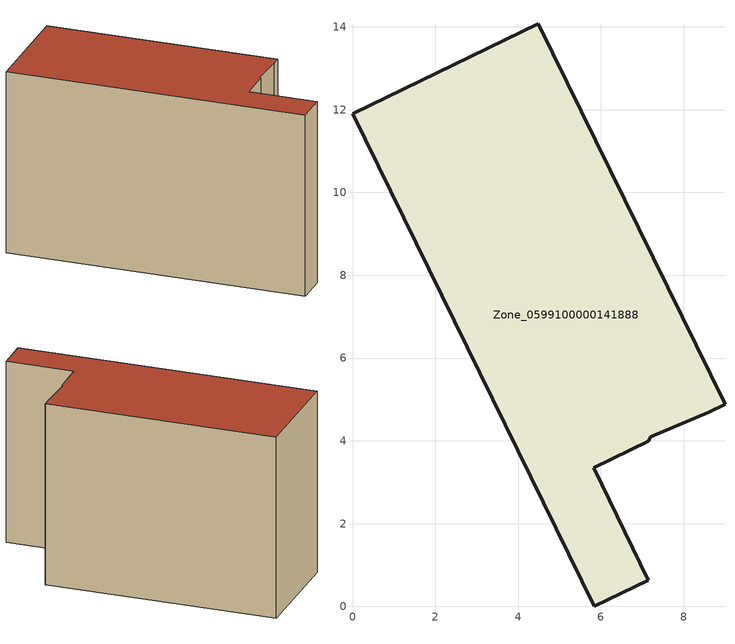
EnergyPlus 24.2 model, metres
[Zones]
Zone_0599100000141888
 floor ground (C_G): 8.6,4.7 7.21,4.1 7.14,3.98 5.83,3.35 7.15,0.64 5.84,0 0,11.9 4.49,14.08 9,4.89 z0
 wall outside (C_F): 5.84,0 7.15,0.64 5.83,3.35 7.14,3.98 7.21,4.1 8.6,4.7 9,4.89 4.49,14.08 0,11.9 5.84,0 z0:8.26
 roof outside (C_R): 7.21,4.1 8.6,4.7 9,4.89 4.49,14.08 0,11.9 5.84,0 7.15,0.64 5.83,3.35 7.14,3.98 z8.26
[BUILDING]
Pand.0599100000141888: North Axis=0; Terrain=City; Loads Convergence Tolerance Value=0.04; Temperature Convergence Tolerance Value=0.4; Solar Distribution=FullExterior; Maximum Number of Warmup Days=25; Minimum Number of Warmup Days=1
[Site:Location]
Rotterdam.The.Hague.AP_ZH_NLD Design_Conditions: Latitude=51.96; Longitude=4.45; Time Zone=1; Elevation=-4.5
[SITE:GROUNDTEMPERATURE:BUILDINGSURFACE]
18, 18, 18, 18, 18, 18, 18, 18, 18, 18, 18, 18
[MATERIAL] Thermal Absorptance=0.9; Solar Absorptance=0.7; Visible Absorptance=0.7
Name | Roughness | Thickness | Conductivity | Density | Specific Heat
G.TI.1946-1964 | MediumSmooth | 0.15 | 1 | 540 | 1210
F.TI.1946-1964 | Rough | 0.3 | 0.857143 | 1920 | 840
R.TI.1946-1964 | MediumRough | 0.2 | 0.277778 | 1500 | 1000
[CONSTRUCTION]
C_G: G.TI.1946-1964
C_F: F.TI.1946-1964
C_R: R.TI.1946-1964
[ZONE]
Zone_0599100000141888: Type=1; Multiplier=1; Ceiling Height=Autocalculate; Volume=Autocalculate; Floor Area=autocalculate; Part of Total Floor Area=Yes
[ZONEINFILTRATION:DESIGNFLOWRATE]
Infil_Zone_0599100000141888: Zone or ZoneList or Space or SpaceList=Zone_0599100000141888; Schedule=AlwaysOn; Design Flow Rate Calculation Method=Flow/Area; Flow Rate per Floor Area=0.003; Constant Term Coefficient=1; Temperature Term Coefficient=0; Velocity Term Coefficient=0; Velocity Squared Term Coefficient=0
[HVACTEMPLATE:ZONE:IDEALLOADSAIRSYSTEM]
Zone_0599100000141888: Maximum Heating Supply Air Temperature=50; Minimum Cooling Supply Air Temperature=13; Maximum Heating Supply Air Humidity Ratio=0.0156; Minimum Cooling Supply Air Humidity Ratio=0.0077; Heating Limit=NoLimit; Cooling Limit=NoLimit; Dehumidification Control Type=ConstantSensibleHeatRatio; Cooling Sensible Heat Ratio=0.7; Dehumidification Setpoint=60; Humidification Control Type=None; Humidification Setpoint=30; Outdoor Air Method=None; Outdoor Air Flow Rate per Person=0.00944; Outdoor Air Flow Rate per Zone Floor Area=0; Outdoor Air Flow Rate per Zone=0; Demand Controlled Ventilation Type=None; Outdoor Air Economizer Type=NoEconomizer; Heat Recovery Type=None; Sensible Heat Recovery Effectiveness=0.7; Latent Heat Recovery Effectiveness=0.65
[ZONECONTROL:THERMOSTAT]
ThermostatControl_Zone_0599100000141888: Zone or ZoneList=Zone_0599100000141888; Control Type Schedule=DualSetpointControlType; Control 1=Thermostat_Zone_0599100000141888; Temperature Difference Between Cutout And Setpoint=0
[THERMOSTATSETPOINT:DUALSETPOINT]
Thermostat_Zone_0599100000141888: Heating Setpoint Temperature Schedule=HeatingSetpoint_Zone_0599100000141888; Cooling Setpoint Temperature Schedule=CoolingSetpoint_Zone_0599100000141888
[SCHEDULE:COMPACT]
HeatingSetpoint_Zone_0599100000141888: Through: 12/31, For: AllDays, Until: 24:00, 21
CoolingSetpoint_Zone_0599100000141888: Through: 12/31, For: AllDays, Until: 24:00, 24
DualSetpointControlType: Through: 12/31, For: AllDays, Until: 24:00, 4
AlwaysOn: Through: 12/31, For: AllDays, Until: 24:00, 1
